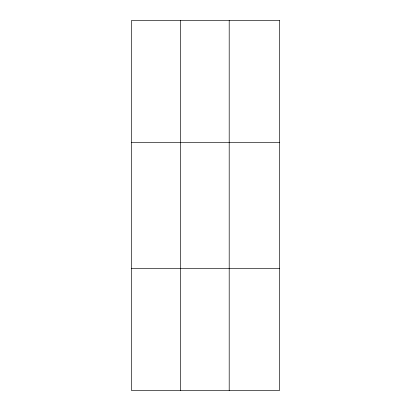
<?xml version="1.0" encoding="UTF-8"?>
<svg xmlns="http://www.w3.org/2000/svg" width="411" height="411" viewBox="0 0 411 411"><rect width="100%" height="100%" fill="white"/><g stroke="black" fill="none" stroke-linecap="round" stroke-linejoin="round"><path stroke-width="0.62" d="M180.321 390.45L180.321 20.55M229.199 390.45L229.199 20.55M131.438 142.617L279.562 142.617M131.438 268.383L279.562 268.383M279.562 20.55L279.562 390.45L131.438 390.45L131.438 20.55L279.562 20.55"/></g></svg>
